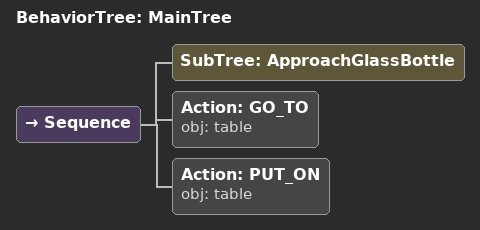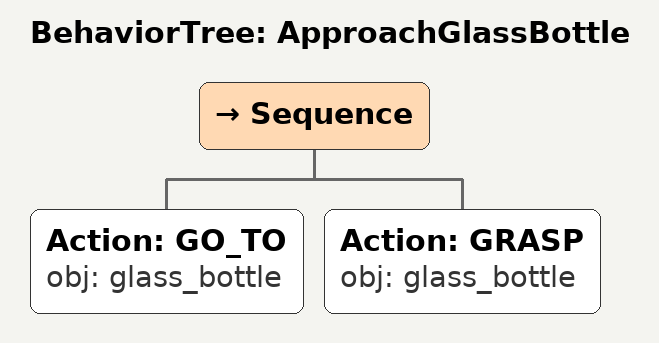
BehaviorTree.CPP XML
<root main_tree_to_execute="MainTree">
  <BehaviorTree ID="MainTree">
    <Sequence>
      <!-- Execute subtree ApproachGlassBottle -->
      <SubTree ID="ApproachGlassBottle" />
      <!-- Go to table -->
      <Action ID="GO_TO" obj="table" />
      <!-- Put on table -->
      <Action ID="PUT_ON" obj="table" />
    </Sequence>
  </BehaviorTree>
  <!-- Subtree definition ApproachGlassBottle -->
  <BehaviorTree ID="ApproachGlassBottle">
    <Sequence>
      <!-- Go to glass_bottle -->
      <Action ID="GO_TO" obj="glass_bottle" />
      <!-- Grasp glass_bottle -->
      <Action ID="GRASP" obj="glass_bottle" />
    </Sequence>
  </BehaviorTree>
</root>
